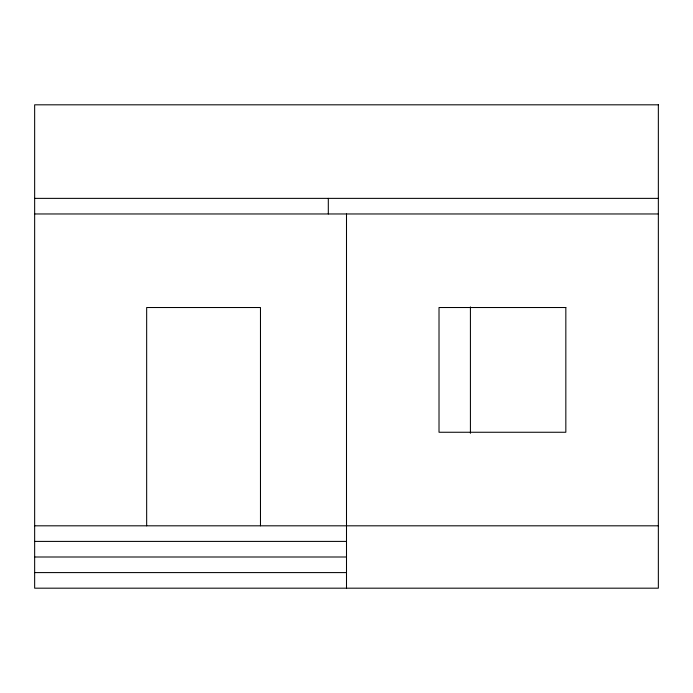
<?xml version="1.0" encoding="UTF-8"?>
<svg xmlns="http://www.w3.org/2000/svg" width="693" height="693" viewBox="0 0 693 693"><rect width="100%" height="100%" fill="white"/><g stroke="black" fill="none" stroke-linecap="round" stroke-linejoin="round"><path stroke-width="1.04" d="M34.65 198.371L658.35 198.371M34.65 213.964L658.35 213.964M34.65 525.814L658.35 525.814M34.65 541.406L346.5 541.406M34.65 556.999L346.5 556.999M34.65 572.591L346.5 572.591M470.417 306.895L470.417 433.316M346.5 213.964L346.5 588.184M328.309 198.371L328.309 213.964M260.473 525.814L260.473 307.519L146.665 307.519L146.665 525.814M658.35 104.816L34.65 104.816L34.65 588.184L658.35 588.184L658.35 104.816M565.835 307.519L439.015 307.519L439.015 432.259L565.835 432.259L565.835 307.519"/></g></svg>
